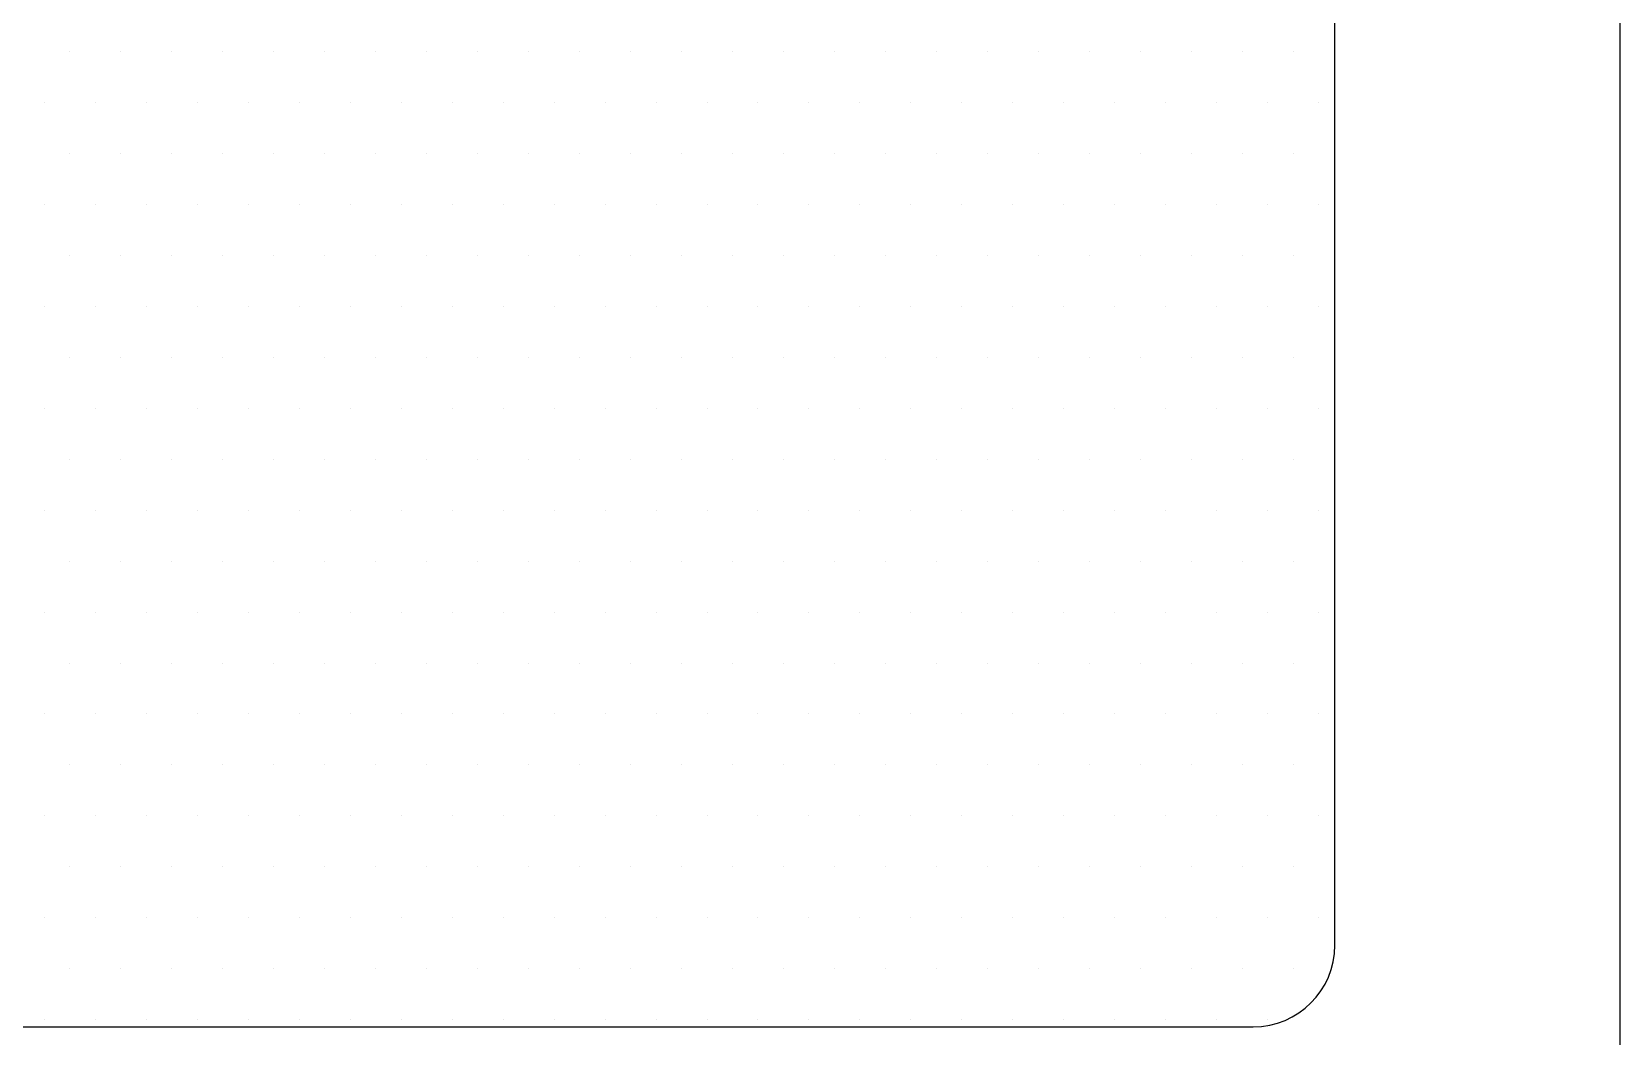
# Model space of a CAD drawing. Extents: x -12.596 to -11.946, y 11.414 to 11.785.
# Drawn here: x -12.3942 to -12.1994, y 11.5384 to 11.6616 of the extents above; entities that cross this region are included whole.
import ezdxf

# ---------------------------------------------------------------- set-up
doc = ezdxf.new("R2010")
doc.units = 0
doc.header["$LTSCALE"] = 0.5
doc.header["$MEASUREMENT"] = 0
doc.layers.get('0').update_dxf_attribs({"linetype": 'CONTINUOUS'})

# ---------------------------------------------------------------- blocks, each defined once
blk = doc.blocks.new('*X0')
at = {"color": 0}
for p, q in [((-12.4875, 11.7375), (-12.4875, 11.7375)), ((-12.48125, 11.7375), (-12.48125, 11.7375)), ((-12.475, 11.7375), (-12.475, 11.7375)), ((-12.46875000000001, 11.7375), (-12.46875000000001, 11.7375)), ((-12.46250000000001, 11.7375), (-12.46250000000001, 11.7375)), ((-12.45625000000001, 11.7375), (-12.45625000000001, 11.7375)), ((-12.45000000000001, 11.7375), (-12.45000000000001, 11.7375)), ((-12.44375000000001, 11.7375), (-12.44375000000001, 11.7375)), ((-12.43750000000001, 11.7375), (-12.43750000000001, 11.7375)), ((-12.43125000000001, 11.7375), (-12.43125000000001, 11.7375)), ((-12.42500000000001, 11.7375), (-12.42500000000001, 11.7375)), ((-12.41875000000001, 11.7375), (-12.41875000000001, 11.7375)), ((-12.41250000000001, 11.7375), (-12.41250000000001, 11.7375)), ((-12.40625000000001, 11.7375), (-12.40625000000001, 11.7375)), ((-12.40000000000001, 11.7375), (-12.40000000000001, 11.7375)), ((-12.39375000000001, 11.7375), (-12.39375000000001, 11.7375)), ((-12.38750000000001, 11.7375), (-12.38750000000001, 11.7375)), ((-12.38125000000001, 11.7375), (-12.38125000000001, 11.7375)), ((-12.37500000000001, 11.7375), (-12.37500000000001, 11.7375)), ((-12.36875000000001, 11.7375), (-12.36875000000001, 11.7375)), ((-12.36250000000001, 11.7375), (-12.36250000000001, 11.7375)), ((-12.35625000000001, 11.7375), (-12.35625000000001, 11.7375)), ((-12.35000000000001, 11.7375), (-12.35000000000001, 11.7375)), ((-12.34375000000001, 11.7375), (-12.34375000000001, 11.7375)), ((-12.33750000000001, 11.7375), (-12.33750000000001, 11.7375)), ((-12.490625, 11.73125), (-12.490625, 11.73125)), ((-12.48437500000001, 11.73125), (-12.48437500000001, 11.73125)), ((-12.47812500000001, 11.73125), (-12.47812500000001, 11.73125)), ((-12.47187500000001, 11.73125), (-12.47187500000001, 11.73125)), ((-12.46562500000001, 11.73125), (-12.46562500000001, 11.73125)), ((-12.45937500000001, 11.73125), (-12.45937500000001, 11.73125)), ((-12.45312500000001, 11.73125), (-12.45312500000001, 11.73125)), ((-12.44687500000001, 11.73125), (-12.44687500000001, 11.73125)), ((-12.44062500000001, 11.73125), (-12.44062500000001, 11.73125)), ((-12.43437500000001, 11.73125), (-12.43437500000001, 11.73125)), ((-12.42812500000001, 11.73125), (-12.42812500000001, 11.73125)), ((-12.42187500000001, 11.73125), (-12.42187500000001, 11.73125)), ((-12.41562500000001, 11.73125), (-12.41562500000001, 11.73125)), ((-12.40937500000001, 11.73125), (-12.40937500000001, 11.73125)), ((-12.40312500000001, 11.73125), (-12.40312500000001, 11.73125)), ((-12.39687500000001, 11.73125), (-12.39687500000001, 11.73125)), ((-12.39062500000001, 11.73125), (-12.39062500000001, 11.73125)), ((-12.38437500000001, 11.73125), (-12.38437500000001, 11.73125)), ((-12.37812500000001, 11.73125), (-12.37812500000001, 11.73125)), ((-12.37187500000001, 11.73125), (-12.37187500000001, 11.73125)), ((-12.36562500000001, 11.73125), (-12.36562500000001, 11.73125)), ((-12.35937500000001, 11.73125), (-12.35937500000001, 11.73125)), ((-12.35312500000001, 11.73125), (-12.35312500000001, 11.73125)), ((-12.34687500000001, 11.73125), (-12.34687500000001, 11.73125)), ((-12.34062500000001, 11.73125), (-12.34062500000001, 11.73125)), ((-12.33437500000001, 11.73125), (-12.33437500000001, 11.73125)), ((-12.48750000000001, 11.725), (-12.48750000000001, 11.725)), ((-12.48125000000001, 11.725), (-12.48125000000001, 11.725)), ((-12.47500000000001, 11.725), (-12.47500000000001, 11.725)), ((-12.46875000000001, 11.725), (-12.46875000000001, 11.725)), ((-12.46250000000001, 11.725), (-12.46250000000001, 11.725)), ((-12.45625000000001, 11.725), (-12.45625000000001, 11.725)), ((-12.45000000000001, 11.725), (-12.45000000000001, 11.725)), ((-12.44375000000001, 11.725), (-12.44375000000001, 11.725)), ((-12.43750000000001, 11.725), (-12.43750000000001, 11.725)), ((-12.43125000000001, 11.725), (-12.43125000000001, 11.725)), ((-12.42500000000001, 11.725), (-12.42500000000001, 11.725)), ((-12.41875000000001, 11.725), (-12.41875000000001, 11.725)), ((-12.41250000000001, 11.725), (-12.41250000000001, 11.725)), ((-12.40625000000001, 11.725), (-12.40625000000001, 11.725)), ((-12.40000000000001, 11.725), (-12.40000000000001, 11.725)), ((-12.39375000000001, 11.725), (-12.39375000000001, 11.725)), ((-12.38750000000001, 11.725), (-12.38750000000001, 11.725)), ((-12.38125000000001, 11.725), (-12.38125000000001, 11.725)), ((-12.37500000000001, 11.725), (-12.37500000000001, 11.725)), ((-12.36875000000001, 11.725), (-12.36875000000001, 11.725)), ((-12.36250000000001, 11.725), (-12.36250000000001, 11.725)), ((-12.35625000000002, 11.725), (-12.35625000000002, 11.725)), ((-12.35000000000002, 11.725), (-12.35000000000002, 11.725)), ((-12.34375000000002, 11.725), (-12.34375000000002, 11.725)), ((-12.33750000000002, 11.725), (-12.33750000000002, 11.725)), ((-12.49062500000001, 11.71875), (-12.49062500000001, 11.71875)), ((-12.48437500000001, 11.71875), (-12.48437500000001, 11.71875)), ((-12.47812500000001, 11.71875), (-12.47812500000001, 11.71875)), ((-12.47187500000001, 11.71875), (-12.47187500000001, 11.71875)), ((-12.46562500000001, 11.71875), (-12.46562500000001, 11.71875)), ((-12.45937500000001, 11.71875), (-12.45937500000001, 11.71875)), ((-12.45312500000001, 11.71875), (-12.45312500000001, 11.71875)), ((-12.44687500000001, 11.71875), (-12.44687500000001, 11.71875)), ((-12.44062500000001, 11.71875), (-12.44062500000001, 11.71875)), ((-12.43437500000001, 11.71875), (-12.43437500000001, 11.71875)), ((-12.42812500000001, 11.71875), (-12.42812500000001, 11.71875)), ((-12.42187500000001, 11.71875), (-12.42187500000001, 11.71875)), ((-12.41562500000001, 11.71875), (-12.41562500000001, 11.71875)), ((-12.40937500000001, 11.71875), (-12.40937500000001, 11.71875)), ((-12.40312500000001, 11.71875), (-12.40312500000001, 11.71875)), ((-12.39687500000001, 11.71875), (-12.39687500000001, 11.71875)), ((-12.39062500000001, 11.71875), (-12.39062500000001, 11.71875)), ((-12.38437500000001, 11.71875), (-12.38437500000001, 11.71875)), ((-12.37812500000001, 11.71875), (-12.37812500000001, 11.71875)), ((-12.37187500000002, 11.71875), (-12.37187500000002, 11.71875)), ((-12.36562500000002, 11.71875), (-12.36562500000002, 11.71875)), ((-12.35937500000002, 11.71875), (-12.35937500000002, 11.71875)), ((-12.35312500000002, 11.71875), (-12.35312500000002, 11.71875)), ((-12.34687500000002, 11.71875), (-12.34687500000002, 11.71875)), ((-12.34062500000002, 11.71875), (-12.34062500000002, 11.71875)), ((-12.33437500000002, 11.71875), (-12.33437500000002, 11.71875)), ((-12.48750000000001, 11.7125), (-12.48750000000001, 11.7125)), ((-12.48125000000001, 11.7125), (-12.48125000000001, 11.7125)), ((-12.47500000000001, 11.7125), (-12.47500000000001, 11.7125)), ((-12.46875000000001, 11.7125), (-12.46875000000001, 11.7125)), ((-12.46250000000001, 11.7125), (-12.46250000000001, 11.7125)), ((-12.45625000000001, 11.7125), (-12.45625000000001, 11.7125)), ((-12.45000000000001, 11.7125), (-12.45000000000001, 11.7125)), ((-12.44375000000001, 11.7125), (-12.44375000000001, 11.7125)), ((-12.43750000000001, 11.7125), (-12.43750000000001, 11.7125)), ((-12.43125000000001, 11.7125), (-12.43125000000001, 11.7125)), ((-12.42500000000001, 11.7125), (-12.42500000000001, 11.7125)), ((-12.41875000000001, 11.7125), (-12.41875000000001, 11.7125)), ((-12.41250000000001, 11.7125), (-12.41250000000001, 11.7125)), ((-12.40625000000001, 11.7125), (-12.40625000000001, 11.7125)), ((-12.40000000000001, 11.7125), (-12.40000000000001, 11.7125)), ((-12.39375000000001, 11.7125), (-12.39375000000001, 11.7125)), ((-12.38750000000001, 11.7125), (-12.38750000000001, 11.7125)), ((-12.38125000000001, 11.7125), (-12.38125000000001, 11.7125)), ((-12.37500000000001, 11.7125), (-12.37500000000001, 11.7125)), ((-12.36875000000001, 11.7125), (-12.36875000000001, 11.7125)), ((-12.36250000000001, 11.7125), (-12.36250000000001, 11.7125)), ((-12.35625000000002, 11.7125), (-12.35625000000002, 11.7125)), ((-12.35000000000002, 11.7125), (-12.35000000000002, 11.7125)), ((-12.34375000000002, 11.7125), (-12.34375000000002, 11.7125)), ((-12.33750000000002, 11.7125), (-12.33750000000002, 11.7125)), ((-12.490625, 11.70625), (-12.490625, 11.70625)), ((-12.48437500000001, 11.70625), (-12.48437500000001, 11.70625)), ((-12.47812500000001, 11.70625), (-12.47812500000001, 11.70625)), ((-12.47187500000001, 11.70625), (-12.47187500000001, 11.70625)), ((-12.46562500000001, 11.70625), (-12.46562500000001, 11.70625)), ((-12.45937500000001, 11.70625), (-12.45937500000001, 11.70625)), ((-12.45312500000001, 11.70625), (-12.45312500000001, 11.70625)), ((-12.44687500000001, 11.70625), (-12.44687500000001, 11.70625)), ((-12.44062500000001, 11.70625), (-12.44062500000001, 11.70625)), ((-12.43437500000001, 11.70625), (-12.43437500000001, 11.70625)), ((-12.42812500000001, 11.70625), (-12.42812500000001, 11.70625)), ((-12.42187500000001, 11.70625), (-12.42187500000001, 11.70625)), ((-12.41562500000001, 11.70625), (-12.41562500000001, 11.70625)), ((-12.40937500000001, 11.70625), (-12.40937500000001, 11.70625)), ((-12.40312500000001, 11.70625), (-12.40312500000001, 11.70625)), ((-12.39687500000001, 11.70625), (-12.39687500000001, 11.70625)), ((-12.39062500000001, 11.70625), (-12.39062500000001, 11.70625)), ((-12.38437500000001, 11.70625), (-12.38437500000001, 11.70625)), ((-12.37812500000001, 11.70625), (-12.37812500000001, 11.70625)), ((-12.37187500000001, 11.70625), (-12.37187500000001, 11.70625)), ((-12.36562500000001, 11.70625), (-12.36562500000001, 11.70625)), ((-12.35937500000001, 11.70625), (-12.35937500000001, 11.70625)), ((-12.35312500000001, 11.70625), (-12.35312500000001, 11.70625)), ((-12.34687500000001, 11.70625), (-12.34687500000001, 11.70625)), ((-12.34062500000001, 11.70625), (-12.34062500000001, 11.70625)), ((-12.33437500000001, 11.70625), (-12.33437500000001, 11.70625)), ((-12.48750000000001, 11.7), (-12.48750000000001, 11.7)), ((-12.48125000000001, 11.7), (-12.48125000000001, 11.7)), ((-12.47500000000001, 11.7), (-12.47500000000001, 11.7)), ((-12.46875000000001, 11.7), (-12.46875000000001, 11.7)), ((-12.46250000000001, 11.7), (-12.46250000000001, 11.7)), ((-12.45625000000001, 11.7), (-12.45625000000001, 11.7)), ((-12.45000000000001, 11.7), (-12.45000000000001, 11.7)), ((-12.44375000000001, 11.7), (-12.44375000000001, 11.7)), ((-12.43750000000001, 11.7), (-12.43750000000001, 11.7)), ((-12.43125000000001, 11.7), (-12.43125000000001, 11.7)), ((-12.42500000000001, 11.7), (-12.42500000000001, 11.7)), ((-12.41875000000001, 11.7), (-12.41875000000001, 11.7)), ((-12.41250000000001, 11.7), (-12.41250000000001, 11.7)), ((-12.40625000000001, 11.7), (-12.40625000000001, 11.7)), ((-12.40000000000001, 11.7), (-12.40000000000001, 11.7)), ((-12.39375000000001, 11.7), (-12.39375000000001, 11.7)), ((-12.38750000000001, 11.7), (-12.38750000000001, 11.7)), ((-12.38125000000001, 11.7), (-12.38125000000001, 11.7)), ((-12.37500000000001, 11.7), (-12.37500000000001, 11.7)), ((-12.36875000000001, 11.7), (-12.36875000000001, 11.7)), ((-12.36250000000001, 11.7), (-12.36250000000001, 11.7)), ((-12.35625000000002, 11.7), (-12.35625000000002, 11.7)), ((-12.35000000000002, 11.7), (-12.35000000000002, 11.7)), ((-12.34375000000002, 11.7), (-12.34375000000002, 11.7)), ((-12.33750000000002, 11.7), (-12.33750000000002, 11.7)), ((-12.49062500000001, 11.69375), (-12.49062500000001, 11.69375)), ((-12.48437500000001, 11.69375), (-12.48437500000001, 11.69375)), ((-12.47812500000001, 11.69375), (-12.47812500000001, 11.69375)), ((-12.47187500000001, 11.69375), (-12.47187500000001, 11.69375)), ((-12.46562500000001, 11.69375), (-12.46562500000001, 11.69375)), ((-12.45937500000001, 11.69375), (-12.45937500000001, 11.69375)), ((-12.45312500000001, 11.69375), (-12.45312500000001, 11.69375)), ((-12.44687500000001, 11.69375), (-12.44687500000001, 11.69375)), ((-12.44062500000001, 11.69375), (-12.44062500000001, 11.69375)), ((-12.43437500000001, 11.69375), (-12.43437500000001, 11.69375)), ((-12.42812500000001, 11.69375), (-12.42812500000001, 11.69375)), ((-12.42187500000001, 11.69375), (-12.42187500000001, 11.69375)), ((-12.41562500000001, 11.69375), (-12.41562500000001, 11.69375)), ((-12.40937500000001, 11.69375), (-12.40937500000001, 11.69375)), ((-12.40312500000001, 11.69375), (-12.40312500000001, 11.69375)), ((-12.39687500000001, 11.69375), (-12.39687500000001, 11.69375)), ((-12.39062500000001, 11.69375), (-12.39062500000001, 11.69375)), ((-12.38437500000001, 11.69375), (-12.38437500000001, 11.69375)), ((-12.37812500000001, 11.69375), (-12.37812500000001, 11.69375)), ((-12.37187500000002, 11.69375), (-12.37187500000002, 11.69375)), ((-12.36562500000002, 11.69375), (-12.36562500000002, 11.69375)), ((-12.35937500000002, 11.69375), (-12.35937500000002, 11.69375)), ((-12.35312500000002, 11.69375), (-12.35312500000002, 11.69375)), ((-12.34687500000002, 11.69375), (-12.34687500000002, 11.69375)), ((-12.34062500000002, 11.69375), (-12.34062500000002, 11.69375)), ((-12.33437500000002, 11.69375), (-12.33437500000002, 11.69375)), ((-12.48750000000001, 11.6875), (-12.48750000000001, 11.6875)), ((-12.48125000000001, 11.6875), (-12.48125000000001, 11.6875)), ((-12.47500000000001, 11.6875), (-12.47500000000001, 11.6875)), ((-12.46875000000001, 11.6875), (-12.46875000000001, 11.6875)), ((-12.46250000000001, 11.6875), (-12.46250000000001, 11.6875)), ((-12.45625000000001, 11.6875), (-12.45625000000001, 11.6875)), ((-12.45000000000001, 11.6875), (-12.45000000000001, 11.6875)), ((-12.44375000000001, 11.6875), (-12.44375000000001, 11.6875)), ((-12.43750000000001, 11.6875), (-12.43750000000001, 11.6875)), ((-12.43125000000001, 11.6875), (-12.43125000000001, 11.6875)), ((-12.42500000000001, 11.6875), (-12.42500000000001, 11.6875)), ((-12.41875000000001, 11.6875), (-12.41875000000001, 11.6875)), ((-12.41250000000001, 11.6875), (-12.41250000000001, 11.6875)), ((-12.40625000000001, 11.6875), (-12.40625000000001, 11.6875)), ((-12.40000000000001, 11.6875), (-12.40000000000001, 11.6875)), ((-12.39375000000001, 11.6875), (-12.39375000000001, 11.6875)), ((-12.38750000000001, 11.6875), (-12.38750000000001, 11.6875)), ((-12.38125000000001, 11.6875), (-12.38125000000001, 11.6875)), ((-12.37500000000001, 11.6875), (-12.37500000000001, 11.6875)), ((-12.36875000000001, 11.6875), (-12.36875000000001, 11.6875)), ((-12.36250000000001, 11.6875), (-12.36250000000001, 11.6875)), ((-12.35625000000002, 11.6875), (-12.35625000000002, 11.6875)), ((-12.35000000000002, 11.6875), (-12.35000000000002, 11.6875)), ((-12.34375000000002, 11.6875), (-12.34375000000002, 11.6875)), ((-12.33750000000002, 11.6875), (-12.33750000000002, 11.6875)), ((-12.49062500000001, 11.68125), (-12.49062500000001, 11.68125)), ((-12.48437500000001, 11.68125), (-12.48437500000001, 11.68125)), ((-12.47812500000001, 11.68125), (-12.47812500000001, 11.68125)), ((-12.47187500000001, 11.68125), (-12.47187500000001, 11.68125)), ((-12.46562500000001, 11.68125), (-12.46562500000001, 11.68125)), ((-12.45937500000001, 11.68125), (-12.45937500000001, 11.68125)), ((-12.45312500000001, 11.68125), (-12.45312500000001, 11.68125)), ((-12.44687500000001, 11.68125), (-12.44687500000001, 11.68125)), ((-12.44062500000001, 11.68125), (-12.44062500000001, 11.68125)), ((-12.43437500000001, 11.68125), (-12.43437500000001, 11.68125)), ((-12.42812500000001, 11.68125), (-12.42812500000001, 11.68125)), ((-12.42187500000001, 11.68125), (-12.42187500000001, 11.68125)), ((-12.41562500000001, 11.68125), (-12.41562500000001, 11.68125)), ((-12.40937500000001, 11.68125), (-12.40937500000001, 11.68125)), ((-12.40312500000001, 11.68125), (-12.40312500000001, 11.68125)), ((-12.39687500000001, 11.68125), (-12.39687500000001, 11.68125)), ((-12.39062500000001, 11.68125), (-12.39062500000001, 11.68125)), ((-12.38437500000001, 11.68125), (-12.38437500000001, 11.68125)), ((-12.37812500000001, 11.68125), (-12.37812500000001, 11.68125)), ((-12.37187500000002, 11.68125), (-12.37187500000002, 11.68125)), ((-12.36562500000002, 11.68125), (-12.36562500000002, 11.68125)), ((-12.35937500000002, 11.68125), (-12.35937500000002, 11.68125)), ((-12.35312500000002, 11.68125), (-12.35312500000002, 11.68125)), ((-12.34687500000002, 11.68125), (-12.34687500000002, 11.68125)), ((-12.34062500000002, 11.68125), (-12.34062500000002, 11.68125)), ((-12.33437500000002, 11.68125), (-12.33437500000002, 11.68125)), ((-12.4875, 11.675), (-12.4875, 11.675)), ((-12.48125, 11.675), (-12.48125, 11.675)), ((-12.475, 11.675), (-12.475, 11.675)), ((-12.46875000000001, 11.675), (-12.46875000000001, 11.675)), ((-12.46250000000001, 11.675), (-12.46250000000001, 11.675)), ((-12.45625000000001, 11.675), (-12.45625000000001, 11.675)), ((-12.45000000000001, 11.675), (-12.45000000000001, 11.675)), ((-12.44375000000001, 11.675), (-12.44375000000001, 11.675)), ((-12.43750000000001, 11.675), (-12.43750000000001, 11.675)), ((-12.43125000000001, 11.675), (-12.43125000000001, 11.675)), ((-12.42500000000001, 11.675), (-12.42500000000001, 11.675)), ((-12.41875000000001, 11.675), (-12.41875000000001, 11.675)), ((-12.41250000000001, 11.675), (-12.41250000000001, 11.675)), ((-12.40625000000001, 11.675), (-12.40625000000001, 11.675)), ((-12.40000000000001, 11.675), (-12.40000000000001, 11.675)), ((-12.39375000000001, 11.675), (-12.39375000000001, 11.675)), ((-12.38750000000001, 11.675), (-12.38750000000001, 11.675)), ((-12.38125000000001, 11.675), (-12.38125000000001, 11.675)), ((-12.37500000000001, 11.675), (-12.37500000000001, 11.675)), ((-12.36875000000001, 11.675), (-12.36875000000001, 11.675)), ((-12.36250000000001, 11.675), (-12.36250000000001, 11.675)), ((-12.35625000000001, 11.675), (-12.35625000000001, 11.675)), ((-12.35000000000001, 11.675), (-12.35000000000001, 11.675)), ((-12.34375000000001, 11.675), (-12.34375000000001, 11.675)), ((-12.33750000000001, 11.675), (-12.33750000000001, 11.675)), ((-12.490625, 11.66875), (-12.490625, 11.66875)), ((-12.48437500000001, 11.66875), (-12.48437500000001, 11.66875)), ((-12.47812500000001, 11.66875), (-12.47812500000001, 11.66875)), ((-12.47187500000001, 11.66875), (-12.47187500000001, 11.66875)), ((-12.46562500000001, 11.66875), (-12.46562500000001, 11.66875)), ((-12.45937500000001, 11.66875), (-12.45937500000001, 11.66875)), ((-12.45312500000001, 11.66875), (-12.45312500000001, 11.66875)), ((-12.44687500000001, 11.66875), (-12.44687500000001, 11.66875)), ((-12.44062500000001, 11.66875), (-12.44062500000001, 11.66875)), ((-12.43437500000001, 11.66875), (-12.43437500000001, 11.66875)), ((-12.42812500000001, 11.66875), (-12.42812500000001, 11.66875)), ((-12.42187500000001, 11.66875), (-12.42187500000001, 11.66875)), ((-12.41562500000001, 11.66875), (-12.41562500000001, 11.66875)), ((-12.40937500000001, 11.66875), (-12.40937500000001, 11.66875)), ((-12.40312500000001, 11.66875), (-12.40312500000001, 11.66875)), ((-12.39687500000001, 11.66875), (-12.39687500000001, 11.66875)), ((-12.39062500000001, 11.66875), (-12.39062500000001, 11.66875)), ((-12.38437500000001, 11.66875), (-12.38437500000001, 11.66875)), ((-12.37812500000001, 11.66875), (-12.37812500000001, 11.66875)), ((-12.37187500000001, 11.66875), (-12.37187500000001, 11.66875)), ((-12.36562500000001, 11.66875), (-12.36562500000001, 11.66875)), ((-12.35937500000001, 11.66875), (-12.35937500000001, 11.66875)), ((-12.35312500000001, 11.66875), (-12.35312500000001, 11.66875)), ((-12.34687500000001, 11.66875), (-12.34687500000001, 11.66875)), ((-12.34062500000001, 11.66875), (-12.34062500000001, 11.66875)), ((-12.33437500000001, 11.66875), (-12.33437500000001, 11.66875)), ((-12.48750000000001, 11.6625), (-12.48750000000001, 11.6625)), ((-12.48125000000001, 11.6625), (-12.48125000000001, 11.6625)), ((-12.47500000000001, 11.6625), (-12.47500000000001, 11.6625)), ((-12.46875000000001, 11.6625), (-12.46875000000001, 11.6625)), ((-12.46250000000001, 11.6625), (-12.46250000000001, 11.6625)), ((-12.45625000000001, 11.6625), (-12.45625000000001, 11.6625)), ((-12.45000000000001, 11.6625), (-12.45000000000001, 11.6625)), ((-12.44375000000001, 11.6625), (-12.44375000000001, 11.6625)), ((-12.43750000000001, 11.6625), (-12.43750000000001, 11.6625)), ((-12.43125000000001, 11.6625), (-12.43125000000001, 11.6625)), ((-12.42500000000001, 11.6625), (-12.42500000000001, 11.6625)), ((-12.41875000000001, 11.6625), (-12.41875000000001, 11.6625)), ((-12.41250000000001, 11.6625), (-12.41250000000001, 11.6625)), ((-12.40625000000001, 11.6625), (-12.40625000000001, 11.6625)), ((-12.40000000000001, 11.6625), (-12.40000000000001, 11.6625)), ((-12.39375000000001, 11.6625), (-12.39375000000001, 11.6625)), ((-12.38750000000001, 11.6625), (-12.38750000000001, 11.6625)), ((-12.38125000000001, 11.6625), (-12.38125000000001, 11.6625)), ((-12.37500000000001, 11.6625), (-12.37500000000001, 11.6625)), ((-12.36875000000001, 11.6625), (-12.36875000000001, 11.6625)), ((-12.36250000000001, 11.6625), (-12.36250000000001, 11.6625)), ((-12.35625000000002, 11.6625), (-12.35625000000002, 11.6625)), ((-12.35000000000002, 11.6625), (-12.35000000000002, 11.6625)), ((-12.34375000000002, 11.6625), (-12.34375000000002, 11.6625)), ((-12.33750000000002, 11.6625), (-12.33750000000002, 11.6625)), ((-12.49062500000001, 11.65625), (-12.49062500000001, 11.65625)), ((-12.48437500000001, 11.65625), (-12.48437500000001, 11.65625)), ((-12.47812500000001, 11.65625), (-12.47812500000001, 11.65625)), ((-12.47187500000001, 11.65625), (-12.47187500000001, 11.65625)), ((-12.46562500000001, 11.65625), (-12.46562500000001, 11.65625)), ((-12.45937500000001, 11.65625), (-12.45937500000001, 11.65625)), ((-12.45312500000001, 11.65625), (-12.45312500000001, 11.65625)), ((-12.44687500000001, 11.65625), (-12.44687500000001, 11.65625)), ((-12.44062500000001, 11.65625), (-12.44062500000001, 11.65625)), ((-12.43437500000001, 11.65625), (-12.43437500000001, 11.65625)), ((-12.42812500000001, 11.65625), (-12.42812500000001, 11.65625)), ((-12.42187500000001, 11.65625), (-12.42187500000001, 11.65625)), ((-12.41562500000001, 11.65625), (-12.41562500000001, 11.65625)), ((-12.40937500000001, 11.65625), (-12.40937500000001, 11.65625)), ((-12.40312500000001, 11.65625), (-12.40312500000001, 11.65625)), ((-12.39687500000001, 11.65625), (-12.39687500000001, 11.65625)), ((-12.39062500000001, 11.65625), (-12.39062500000001, 11.65625)), ((-12.38437500000001, 11.65625), (-12.38437500000001, 11.65625)), ((-12.37812500000001, 11.65625), (-12.37812500000001, 11.65625)), ((-12.37187500000002, 11.65625), (-12.37187500000002, 11.65625)), ((-12.36562500000002, 11.65625), (-12.36562500000002, 11.65625)), ((-12.35937500000002, 11.65625), (-12.35937500000002, 11.65625)), ((-12.35312500000002, 11.65625), (-12.35312500000002, 11.65625)), ((-12.34687500000002, 11.65625), (-12.34687500000002, 11.65625)), ((-12.34062500000002, 11.65625), (-12.34062500000002, 11.65625)), ((-12.33437500000002, 11.65625), (-12.33437500000002, 11.65625)), ((-12.48750000000001, 11.65), (-12.48750000000001, 11.65)), ((-12.48125000000001, 11.65), (-12.48125000000001, 11.65)), ((-12.47500000000001, 11.65), (-12.47500000000001, 11.65)), ((-12.46875000000001, 11.65), (-12.46875000000001, 11.65)), ((-12.46250000000001, 11.65), (-12.46250000000001, 11.65)), ((-12.45625000000001, 11.65), (-12.45625000000001, 11.65)), ((-12.45000000000001, 11.65), (-12.45000000000001, 11.65)), ((-12.44375000000001, 11.65), (-12.44375000000001, 11.65)), ((-12.43750000000001, 11.65), (-12.43750000000001, 11.65)), ((-12.43125000000001, 11.65), (-12.43125000000001, 11.65)), ((-12.42500000000001, 11.65), (-12.42500000000001, 11.65)), ((-12.41875000000001, 11.65), (-12.41875000000001, 11.65)), ((-12.41250000000001, 11.65), (-12.41250000000001, 11.65)), ((-12.40625000000001, 11.65), (-12.40625000000001, 11.65)), ((-12.40000000000001, 11.65), (-12.40000000000001, 11.65)), ((-12.39375000000001, 11.65), (-12.39375000000001, 11.65)), ((-12.38750000000001, 11.65), (-12.38750000000001, 11.65)), ((-12.38125000000001, 11.65), (-12.38125000000001, 11.65)), ((-12.37500000000001, 11.65), (-12.37500000000001, 11.65)), ((-12.36875000000001, 11.65), (-12.36875000000001, 11.65)), ((-12.36250000000001, 11.65), (-12.36250000000001, 11.65)), ((-12.35625000000002, 11.65), (-12.35625000000002, 11.65)), ((-12.35000000000002, 11.65), (-12.35000000000002, 11.65)), ((-12.34375000000002, 11.65), (-12.34375000000002, 11.65)), ((-12.33750000000002, 11.65), (-12.33750000000002, 11.65)), ((-12.490625, 11.64375), (-12.490625, 11.64375)), ((-12.48437500000001, 11.64375), (-12.48437500000001, 11.64375)), ((-12.47812500000001, 11.64375), (-12.47812500000001, 11.64375)), ((-12.47187500000001, 11.64375), (-12.47187500000001, 11.64375)), ((-12.46562500000001, 11.64375), (-12.46562500000001, 11.64375)), ((-12.45937500000001, 11.64375), (-12.45937500000001, 11.64375)), ((-12.45312500000001, 11.64375), (-12.45312500000001, 11.64375)), ((-12.44687500000001, 11.64375), (-12.44687500000001, 11.64375)), ((-12.44062500000001, 11.64375), (-12.44062500000001, 11.64375)), ((-12.43437500000001, 11.64375), (-12.43437500000001, 11.64375)), ((-12.42812500000001, 11.64375), (-12.42812500000001, 11.64375)), ((-12.42187500000001, 11.64375), (-12.42187500000001, 11.64375)), ((-12.41562500000001, 11.64375), (-12.41562500000001, 11.64375)), ((-12.40937500000001, 11.64375), (-12.40937500000001, 11.64375)), ((-12.40312500000001, 11.64375), (-12.40312500000001, 11.64375)), ((-12.39687500000001, 11.64375), (-12.39687500000001, 11.64375)), ((-12.39062500000001, 11.64375), (-12.39062500000001, 11.64375)), ((-12.38437500000001, 11.64375), (-12.38437500000001, 11.64375)), ((-12.37812500000001, 11.64375), (-12.37812500000001, 11.64375)), ((-12.37187500000001, 11.64375), (-12.37187500000001, 11.64375)), ((-12.36562500000001, 11.64375), (-12.36562500000001, 11.64375)), ((-12.35937500000001, 11.64375), (-12.35937500000001, 11.64375)), ((-12.35312500000001, 11.64375), (-12.35312500000001, 11.64375)), ((-12.34687500000001, 11.64375), (-12.34687500000001, 11.64375)), ((-12.34062500000001, 11.64375), (-12.34062500000001, 11.64375)), ((-12.33437500000001, 11.64375), (-12.33437500000001, 11.64375)), ((-12.48750000000001, 11.6375), (-12.48750000000001, 11.6375)), ((-12.48125000000001, 11.6375), (-12.48125000000001, 11.6375)), ((-12.47500000000001, 11.6375), (-12.47500000000001, 11.6375)), ((-12.46875000000001, 11.6375), (-12.46875000000001, 11.6375)), ((-12.46250000000001, 11.6375), (-12.46250000000001, 11.6375)), ((-12.45625000000001, 11.6375), (-12.45625000000001, 11.6375)), ((-12.45000000000001, 11.6375), (-12.45000000000001, 11.6375)), ((-12.44375000000001, 11.6375), (-12.44375000000001, 11.6375)), ((-12.43750000000001, 11.6375), (-12.43750000000001, 11.6375)), ((-12.43125000000001, 11.6375), (-12.43125000000001, 11.6375)), ((-12.42500000000001, 11.6375), (-12.42500000000001, 11.6375)), ((-12.41875000000001, 11.6375), (-12.41875000000001, 11.6375)), ((-12.41250000000001, 11.6375), (-12.41250000000001, 11.6375)), ((-12.40625000000001, 11.6375), (-12.40625000000001, 11.6375)), ((-12.40000000000001, 11.6375), (-12.40000000000001, 11.6375)), ((-12.39375000000001, 11.6375), (-12.39375000000001, 11.6375)), ((-12.38750000000001, 11.6375), (-12.38750000000001, 11.6375)), ((-12.38125000000001, 11.6375), (-12.38125000000001, 11.6375)), ((-12.37500000000001, 11.6375), (-12.37500000000001, 11.6375)), ((-12.36875000000001, 11.6375), (-12.36875000000001, 11.6375)), ((-12.36250000000001, 11.6375), (-12.36250000000001, 11.6375)), ((-12.35625000000002, 11.6375), (-12.35625000000002, 11.6375)), ((-12.35000000000002, 11.6375), (-12.35000000000002, 11.6375)), ((-12.34375000000002, 11.6375), (-12.34375000000002, 11.6375)), ((-12.33750000000002, 11.6375), (-12.33750000000002, 11.6375)), ((-12.49062500000001, 11.63125), (-12.49062500000001, 11.63125)), ((-12.48437500000001, 11.63125), (-12.48437500000001, 11.63125)), ((-12.47812500000001, 11.63125), (-12.47812500000001, 11.63125)), ((-12.47187500000001, 11.63125), (-12.47187500000001, 11.63125)), ((-12.46562500000001, 11.63125), (-12.46562500000001, 11.63125)), ((-12.45937500000001, 11.63125), (-12.45937500000001, 11.63125)), ((-12.45312500000001, 11.63125), (-12.45312500000001, 11.63125)), ((-12.44687500000001, 11.63125), (-12.44687500000001, 11.63125)), ((-12.44062500000001, 11.63125), (-12.44062500000001, 11.63125)), ((-12.43437500000001, 11.63125), (-12.43437500000001, 11.63125)), ((-12.42812500000001, 11.63125), (-12.42812500000001, 11.63125)), ((-12.42187500000001, 11.63125), (-12.42187500000001, 11.63125)), ((-12.41562500000001, 11.63125), (-12.41562500000001, 11.63125)), ((-12.40937500000001, 11.63125), (-12.40937500000001, 11.63125)), ((-12.40312500000001, 11.63125), (-12.40312500000001, 11.63125)), ((-12.39687500000001, 11.63125), (-12.39687500000001, 11.63125)), ((-12.39062500000001, 11.63125), (-12.39062500000001, 11.63125)), ((-12.38437500000001, 11.63125), (-12.38437500000001, 11.63125)), ((-12.37812500000001, 11.63125), (-12.37812500000001, 11.63125)), ((-12.37187500000002, 11.63125), (-12.37187500000002, 11.63125)), ((-12.36562500000002, 11.63125), (-12.36562500000002, 11.63125)), ((-12.35937500000002, 11.63125), (-12.35937500000002, 11.63125)), ((-12.35312500000002, 11.63125), (-12.35312500000002, 11.63125)), ((-12.34687500000002, 11.63125), (-12.34687500000002, 11.63125)), ((-12.34062500000002, 11.63125), (-12.34062500000002, 11.63125)), ((-12.33437500000002, 11.63125), (-12.33437500000002, 11.63125)), ((-12.48750000000001, 11.625), (-12.48750000000001, 11.625)), ((-12.48125000000001, 11.625), (-12.48125000000001, 11.625)), ((-12.47500000000001, 11.625), (-12.47500000000001, 11.625)), ((-12.46875000000001, 11.625), (-12.46875000000001, 11.625)), ((-12.46250000000001, 11.625), (-12.46250000000001, 11.625)), ((-12.45625000000001, 11.625), (-12.45625000000001, 11.625)), ((-12.45000000000001, 11.625), (-12.45000000000001, 11.625)), ((-12.44375000000001, 11.625), (-12.44375000000001, 11.625)), ((-12.43750000000001, 11.625), (-12.43750000000001, 11.625)), ((-12.43125000000001, 11.625), (-12.43125000000001, 11.625)), ((-12.42500000000001, 11.625), (-12.42500000000001, 11.625)), ((-12.41875000000001, 11.625), (-12.41875000000001, 11.625)), ((-12.41250000000001, 11.625), (-12.41250000000001, 11.625)), ((-12.40625000000001, 11.625), (-12.40625000000001, 11.625)), ((-12.40000000000001, 11.625), (-12.40000000000001, 11.625)), ((-12.39375000000001, 11.625), (-12.39375000000001, 11.625)), ((-12.38750000000001, 11.625), (-12.38750000000001, 11.625)), ((-12.38125000000001, 11.625), (-12.38125000000001, 11.625)), ((-12.37500000000001, 11.625), (-12.37500000000001, 11.625)), ((-12.36875000000001, 11.625), (-12.36875000000001, 11.625)), ((-12.36250000000001, 11.625), (-12.36250000000001, 11.625)), ((-12.35625000000002, 11.625), (-12.35625000000002, 11.625)), ((-12.35000000000002, 11.625), (-12.35000000000002, 11.625)), ((-12.34375000000002, 11.625), (-12.34375000000002, 11.625)), ((-12.33750000000002, 11.625), (-12.33750000000002, 11.625)), ((-12.490625, 11.61875), (-12.490625, 11.61875)), ((-12.48437500000001, 11.61875), (-12.48437500000001, 11.61875)), ((-12.47812500000001, 11.61875), (-12.47812500000001, 11.61875)), ((-12.47187500000001, 11.61875), (-12.47187500000001, 11.61875)), ((-12.46562500000001, 11.61875), (-12.46562500000001, 11.61875)), ((-12.45937500000001, 11.61875), (-12.45937500000001, 11.61875)), ((-12.45312500000001, 11.61875), (-12.45312500000001, 11.61875)), ((-12.44687500000001, 11.61875), (-12.44687500000001, 11.61875)), ((-12.44062500000001, 11.61875), (-12.44062500000001, 11.61875)), ((-12.43437500000001, 11.61875), (-12.43437500000001, 11.61875)), ((-12.42812500000001, 11.61875), (-12.42812500000001, 11.61875)), ((-12.42187500000001, 11.61875), (-12.42187500000001, 11.61875)), ((-12.41562500000001, 11.61875), (-12.41562500000001, 11.61875)), ((-12.40937500000001, 11.61875), (-12.40937500000001, 11.61875)), ((-12.40312500000001, 11.61875), (-12.40312500000001, 11.61875)), ((-12.39687500000001, 11.61875), (-12.39687500000001, 11.61875)), ((-12.39062500000001, 11.61875), (-12.39062500000001, 11.61875)), ((-12.38437500000001, 11.61875), (-12.38437500000001, 11.61875)), ((-12.37812500000001, 11.61875), (-12.37812500000001, 11.61875)), ((-12.37187500000001, 11.61875), (-12.37187500000001, 11.61875)), ((-12.36562500000001, 11.61875), (-12.36562500000001, 11.61875)), ((-12.35937500000001, 11.61875), (-12.35937500000001, 11.61875)), ((-12.35312500000001, 11.61875), (-12.35312500000001, 11.61875)), ((-12.34687500000001, 11.61875), (-12.34687500000001, 11.61875)), ((-12.34062500000001, 11.61875), (-12.34062500000001, 11.61875))]:
    blk.add_line(p, q, dxfattribs=at)

msp = doc.modelspace()

# ---------------------------------------------------------------- linework, layer by layer
for p, q in [((-12.19939616960384, 11.5145408485081), (-12.19939616960384, 11.7745408485081)), ((-12.23439616960384, 11.5495408485081), (-12.23439616960384, 11.7395408485081)), ((-12.50439616960384, 11.5395408485081), (-12.24439616960384, 11.5395408485081))]:
    msp.add_line(p, q)
msp.add_arc((-12.24439616960384, 11.5495408485081), 0.01, 270, 0)

# ---------------------------------------------------------------- block references
at = {"color": 252}
msp.add_blockref('*X0', (0.09798002563701402, -0.07832540558743695), dxfattribs=at)

doc.saveas('drawing.dxf')
